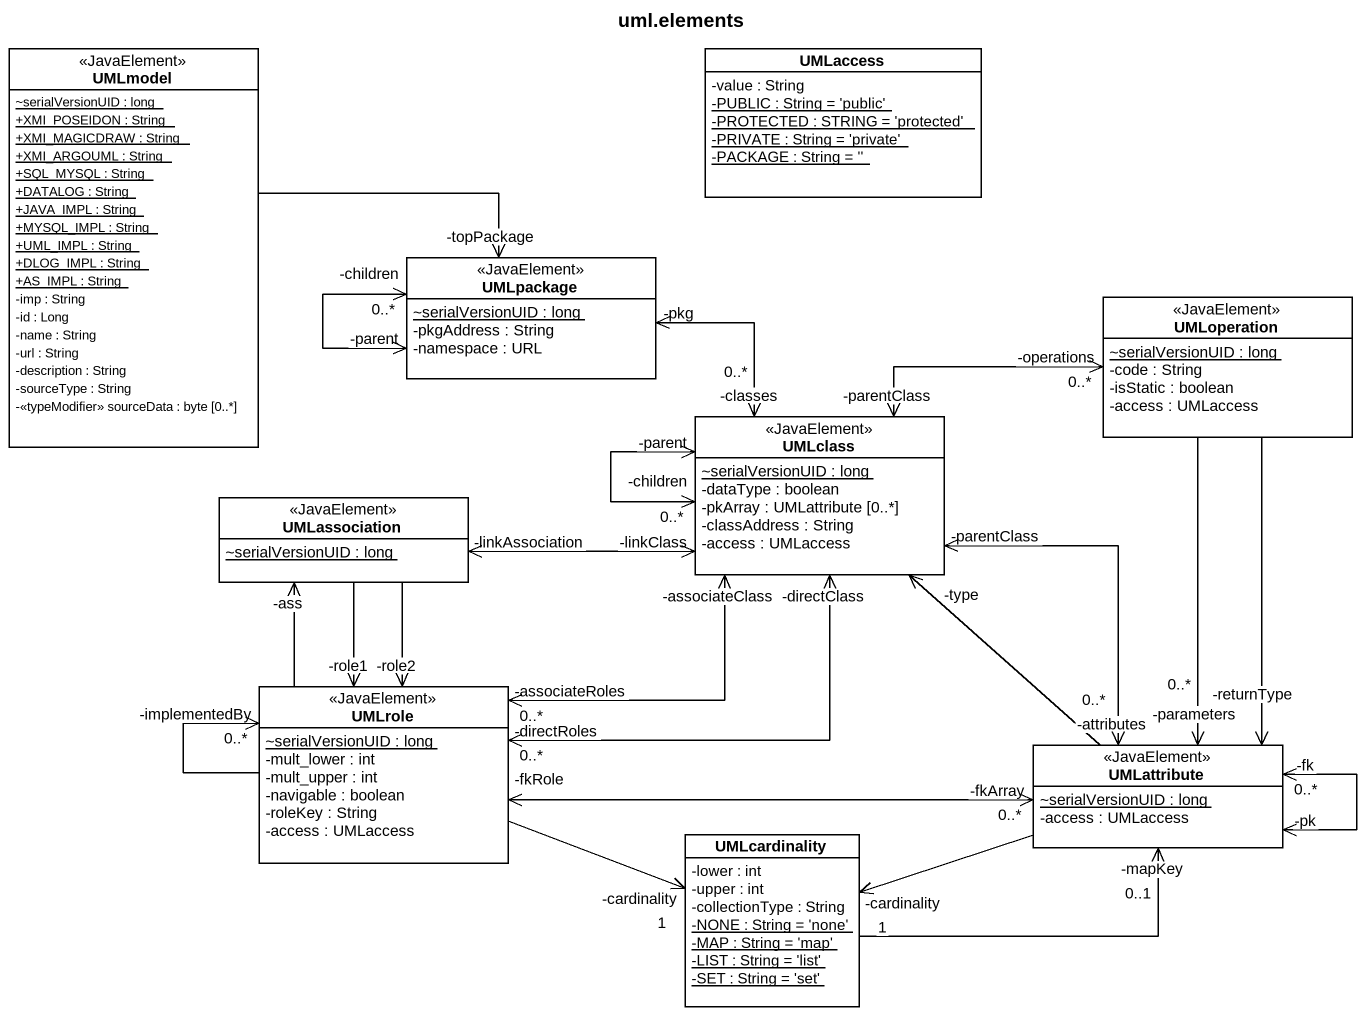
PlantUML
@startuml
title uml.elements
hide circle
hide empty members
skinparam classAttributeIconSize 0
class UMLmodel <<JavaElement>> {
  {static} ~serialVersionUID : long
  {static} +XMI_POSEIDON : String
  {static} +XMI_MAGICDRAW : String
  {static} +XMI_ARGOUML : String
  {static} +SQL_MYSQL : String
  {static} +DATALOG : String
  {static} +JAVA_IMPL : String
  {static} +MYSQL_IMPL : String
  {static} +UML_IMPL : String
  {static} +DLOG_IMPL : String
  {static} +AS_IMPL : String
  -imp : String
  -id : Long
  -name : String
  -url : String
  -description : String
  -sourceType : String
  -<<typeModifier>> sourceData : byte [0..*]
}
class UMLaccess {
  -value : String
  {static} -PUBLIC : String = 'public'
  {static} -PROTECTED : STRING = 'protected'
  {static} -PRIVATE : String = 'private'
  {static} -PACKAGE : String = ''
}
class UMLpackage <<JavaElement>> {
  {static} ~serialVersionUID : long
  -pkgAddress : String
  -namespace : URL
}
class UMLoperation <<JavaElement>> {
  {static} ~serialVersionUID : long
  -code : String
  -isStatic : boolean
  -access : UMLaccess
}
class UMLclass <<JavaElement>> {
  {static} ~serialVersionUID : long
  -dataType : boolean
  -pkArray : UMLattribute [0..*]
  -classAddress : String
  -access : UMLaccess
}
class UMLassociation <<JavaElement>> {
  {static} ~serialVersionUID : long
}
class UMLrole <<JavaElement>> {
  {static} ~serialVersionUID : long
  -mult_lower : int
  -mult_upper : int
  -navigable : boolean
  -roleKey : String
  -access : UMLaccess
}
class UMLattribute <<JavaElement>> {
  {static} ~serialVersionUID : long
  -access : UMLaccess
}
class UMLcardinality {
  -lower : int
  -upper : int
  -collectionType : String
  {static} -NONE : String = 'none'
  {static} -MAP : String = 'map'
  {static} -LIST : String = 'list'
  {static} -SET : String = 'set'
}
UMLpackage "-topPackage" <-left- UMLmodel
UMLpackage "-parent" <-- UMLpackage
UMLpackage "-children\n0..*" <-- UMLpackage
UMLpackage "-pkg" <-- UMLclass
UMLoperation "-operations\n0..*" <-left- UMLclass
UMLclass "-classes\n0..*" <-up- UMLpackage
UMLclass "-parentClass" <-right- UMLoperation
UMLclass "-children\n0..*" <-- UMLclass
UMLclass "-parent" <-- UMLclass
UMLclass "-linkClass" <-left- UMLassociation
UMLclass "-associateClass" <-- UMLrole
UMLclass "-directClass" <-- UMLrole
UMLclass "-parentClass" <-- UMLattribute
UMLclass "-type" <-- UMLattribute
UMLassociation "-linkAssociation" <-right- UMLclass
UMLassociation "-ass" <-- UMLrole
UMLrole "-directRoles\n0..*" <-up- UMLclass
UMLrole "-associateRoles\n0..*" <-up- UMLclass
UMLrole "-role2" <-up- UMLassociation
UMLrole "-role1" <-up- UMLassociation
UMLrole "-implementedBy\n0..*" <-- UMLrole
UMLrole "-fkRole" <-right- UMLattribute
UMLrole -right-> "-cardinality\n1" UMLcardinality
UMLattribute "-returnType" <-up- UMLoperation
UMLattribute "-parameters\n0..*" <-up- UMLoperation
UMLattribute "-attributes\n0..*" <-up- UMLclass
UMLattribute "-fkArray\n0..*" <-left- UMLrole
UMLattribute "-pk" <-- UMLattribute
UMLattribute "-fk\n0..*" <-- UMLattribute
UMLattribute -left-> "-cardinality\n1" UMLcardinality
UMLattribute "-mapKey\n0..1" <-left- UMLcardinality
@enduml
